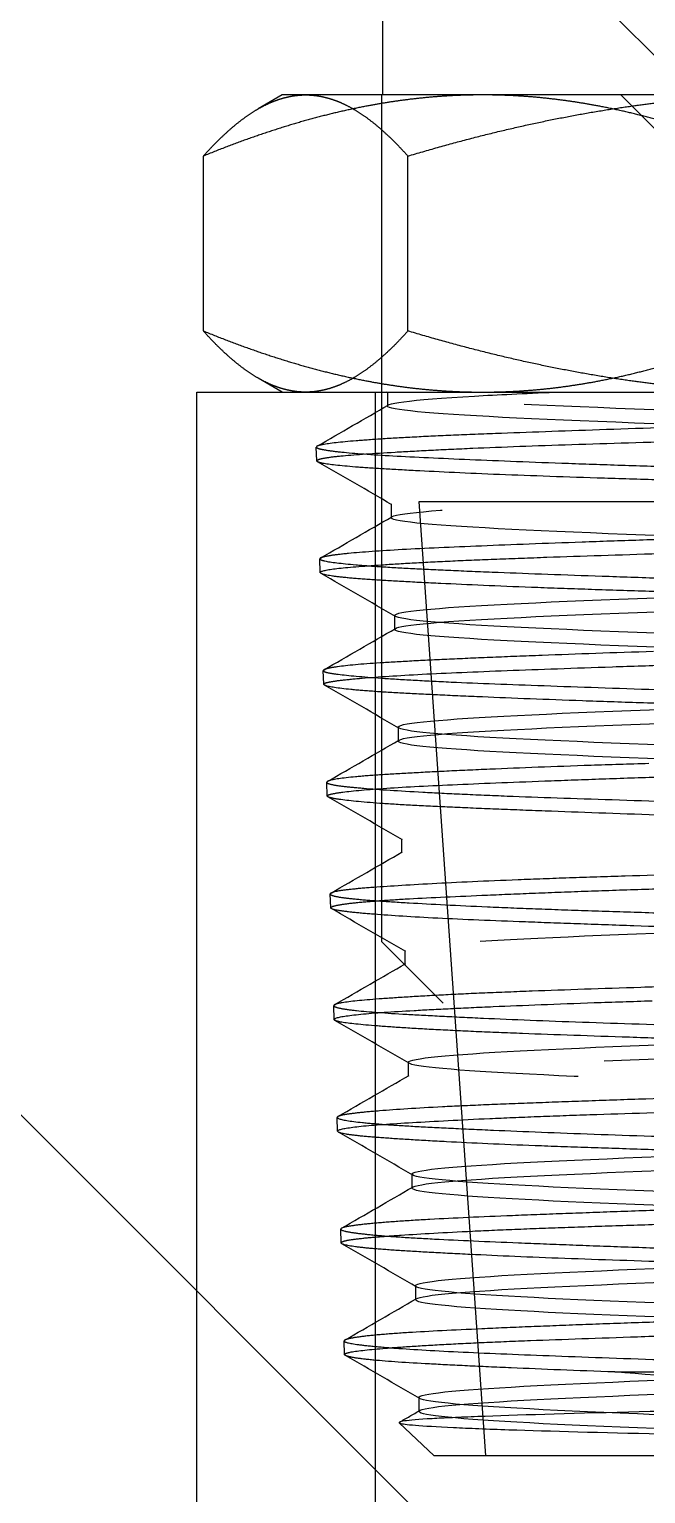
# Model space of a CAD drawing. Header units: millimetres. Extents: x -46397 to 283259, y -8690 to 23983.
# Drawn here: x -13639.53 to -13623.84, y 22602.03 to 22639.32 of the extents above; entities that cross this region are included whole.
import ezdxf

# ---------------------------------------------------------------- set-up
doc = ezdxf.new("R2010")
doc.units = ezdxf.units.MM
doc.linetypes.add('CENTER', pattern=[2, 1.25, -0.25, 0.25, -0.25])
doc.linetypes.add('PHANTOM', pattern=[63.5, 31.75, -6.35, 6.35, -6.35, 6.35, -6.35])
doc.layers.add('DUONGTAM', color=1, linetype='CENTER', lineweight=0)

# ---------------------------------------------------------------- blocks, each defined once
blk = doc.blocks.new('BO-3')
at = {"color": 251, "linetype": 'PHANTOM', "ltscale": 5, "extrusion": (0, 1, 0)}
for p, q in [((668.518, 4615.828), (668.518, 4606.435)), ((665.966, 4606.435), (665.351, 4606.08)), ((700.817, 4606.435), (665.966, 4606.435)), ((668.495, 4606.435), (668.495, 4584.874)), ((675.891, 4605.132), (674.588, 4606.435)), ((663.956, 4600.424), (663.956, 4604.878)), ((669.164, 4600.424), (669.164, 4604.878)), ((665.966, 4598.867), (665.351, 4599.222)), ((663.79, 4598.867), (702.992, 4598.867)), ((663.79, 4551.825), (663.79, 4598.867)), ((668.338, 4551.825), (668.338, 4598.867)), ((668.664, 4598.846), (668.626, 4598.867)), ((668.643, 4598.867), (668.643, 4598.514)), ((666.843, 4597.117), (666.832, 4597.468)), ((668.735, 4596.024), (668.735, 4595.669)), ((669.451, 4596.079), (697.331, 4596.079)), ((671.15, 4571.783), (669.451, 4596.079)), ((666.932, 4594.273), (666.921, 4594.622)), ((668.825, 4593.18), (668.825, 4592.824)), ((667.021, 4591.428), (667.01, 4591.775)), ((668.914, 4590.336), (668.914, 4589.98)), ((667.109, 4588.582), (667.098, 4588.931)), ((669, 4587.491), (669, 4587.136)), ((667.198, 4585.735), (667.187, 4586.087)), ((670.063, 4583.306), (668.495, 4584.874)), ((669.086, 4584.646), (669.086, 4584.29)), ((667.286, 4582.89), (667.275, 4583.243)), ((669.174, 4581.8), (669.174, 4581.444)), ((667.375, 4580.046), (667.364, 4580.399)), ((669.265, 4578.955), (669.265, 4578.599)), ((667.463, 4577.203), (667.453, 4577.553)), ((669.356, 4576.11), (669.356, 4575.754)), ((667.552, 4574.359), (667.541, 4574.707)), ((674.431, 4573.916), (686.135, 4573.916)), ((669.445, 4573.266), (669.445, 4572.91)), ((669.836, 4571.783), (668.945, 4572.62)), ((696.947, 4571.783), (669.836, 4571.783))]:
    blk.add_line(p, q, dxfattribs=at)
at = {"color": 251, "linetype": 'PHANTOM', "ltscale": 5}
for points, weights in [([(663.956, 4604.878), (665.351, 4606.435), (666.56, 4606.435)], [1.34963998936, 1.45403500584, 1.45403500584]), ([(671.07, 4606.435), (667.768, 4606.435), (663.956, 4604.878)], [1.45403500584, 1.45403500584, 1.34963998936]), ([(666.56, 4606.435), (667.768, 4606.435), (669.164, 4604.878)], [1.45403500584, 1.45403500584, 1.34963998936]), ([(669.164, 4604.878), (674.371, 4606.435), (678.881, 4606.435)], [1.34963998936, 1.45403500584, 1.45403500584]), ([(678.184, 4604.878), (674.371, 4606.435), (671.07, 4606.435)], [1.34963998936, 1.45403500584, 1.45403500584]), ([(666.56, 4598.867), (665.351, 4598.867), (663.956, 4600.424)], [1.45403500584, 1.45403500584, 1.34963998936]), ([(663.956, 4600.424), (667.768, 4598.867), (671.07, 4598.867)], [1.34963998936, 1.45403500584, 1.45403500584]), ([(669.164, 4600.424), (667.768, 4598.867), (666.56, 4598.867)], [1.34963998936, 1.45403500584, 1.45403500584]), ([(678.881, 4598.867), (674.371, 4598.867), (669.164, 4600.424)], [1.45403500584, 1.45403500584, 1.34963998936]), ([(671.07, 4598.867), (674.371, 4598.867), (678.184, 4600.424)], [1.45403500584, 1.45403500584, 1.34963998936])]:
    blk.add_rational_spline(points, weights, degree=2, dxfattribs=at)
for points, knots in [([(685.458, 4572.131), (684.925, 4572.148), (684.387, 4572.166), (680.886, 4572.28), (677.899, 4572.376), (673.019, 4572.569), (671.141, 4572.665), (669.228, 4572.858), (669.199, 4572.954), (671.009, 4573.147), (672.844, 4573.243), (677.67, 4573.436), (680.648, 4573.532), (686.592, 4573.724), (689.542, 4573.821), (694.265, 4574.013), (696.026, 4574.11), (697.666, 4574.302), (697.541, 4574.399), (695.449, 4574.591), (693.486, 4574.688), (688.48, 4574.88), (685.45, 4574.977), (679.499, 4575.169), (676.593, 4575.265), (672.038, 4575.458), (670.402, 4575.554), (669.04, 4575.747), (669.318, 4575.843), (671.69, 4576.036), (673.776, 4576.132), (678.951, 4576.325), (682.026, 4576.421), (687.971, 4576.614), (690.825, 4576.71), (695.199, 4576.903), (696.707, 4576.999), (697.785, 4577.192), (697.352, 4577.288), (694.706, 4577.481), (692.5, 4577.577), (687.167, 4577.77), (684.055, 4577.866), (678.131, 4578.059), (675.337, 4578.155), (671.156, 4578.347), (669.78, 4578.444), (668.99, 4578.636), (669.577, 4578.733), (672.493, 4578.925), (674.814, 4579.022), (680.293, 4579.214), (683.436, 4579.311), (689.323, 4579.503), (692.051, 4579.6), (696.028, 4579.792), (697.267, 4579.888), (697.765, 4580.081), (697.024, 4580.177), (693.844, 4580.37), (691.412, 4580.466), (685.8, 4580.659), (682.634, 4580.755), (676.798, 4580.948), (674.143, 4581.044), (670.381, 4581.237), (669.284, 4581.333), (669.08, 4581.526), (669.974, 4581.622), (673.413, 4581.815), (675.949, 4581.911), (681.682, 4582.104), (684.863, 4582.2), (690.634, 4582.393), (693.208, 4582.489), (696.745, 4582.682), (697.698, 4582.778), (697.605, 4582.971), (696.559, 4583.067), (692.868, 4583.259), (690.232, 4583.356), (684.392, 4583.548), (681.204, 4583.645), (675.512, 4583.837), (673.025, 4583.934), (669.724, 4584.126), (668.919, 4584.223), (669.311, 4584.415), (670.507, 4584.512), (674.443, 4584.704), (677.172, 4584.8), (683.105, 4584.993), (686.294, 4585.089), (691.891, 4585.282), (694.285, 4585.378), (697.341, 4585.571), (697.995, 4585.667), (697.303, 4585.86), (695.959, 4585.956), (691.787, 4586.149), (688.971, 4586.245), (682.957, 4586.438), (679.776, 4586.534), (674.287, 4586.727), (671.994, 4586.823), (669.192, 4587.016), (668.691, 4587.112), (669.682, 4587.305), (671.173, 4587.401), (675.573, 4587.594), (678.47, 4587.69), (684.549, 4587.882), (687.715, 4587.979), (693.081, 4588.171), (695.268, 4588.268), (697.808, 4588.46), (698.153, 4588.557), (696.862, 4588.749), (695.229, 4588.846), (690.61, 4589.038), (687.638, 4589.135), (681.508, 4589.327), (678.366, 4589.423), (673.135, 4589.616), (671.061, 4589.712), (668.792, 4589.905), (668.603, 4590.001), (670.193, 4590.194), (671.966, 4590.29), (676.793, 4590.483), (679.833, 4590.579), (686, 4590.772), (689.111, 4590.868), (694.191, 4591.061), (696.148, 4591.157), (698.139, 4591.35), (698.169, 4591.446), (696.284, 4591.639), (694.373, 4591.735), (689.349, 4591.928), (686.248, 4592.024), (680.059, 4592.217), (676.987, 4592.313), (672.07, 4592.505), (670.237, 4592.602), (668.529, 4592.794), (668.659, 4592.891), (670.838, 4593.083), (672.881, 4593.18), (678.093, 4593.372), (681.248, 4593.469), (687.444, 4593.661), (690.469, 4593.758), (695.21, 4593.95), (696.914, 4594.046), (698.331, 4594.239), (698.041, 4594.335), (695.572, 4594.528), (693.4, 4594.624), (688.013, 4594.817), (684.812, 4594.913), (678.624, 4595.106), (675.654, 4595.202), (671.101, 4595.395), (669.531, 4595.491), (668.409, 4595.684), (668.86, 4595.78), (671.614, 4595.973), (673.91, 4596.069), (679.461, 4596.262), (682.701, 4596.358), (688.866, 4596.551), (691.774, 4596.647), (696.126, 4596.84), (697.557, 4596.936), (698.38, 4597.129), (697.768, 4597.225), (694.733, 4597.417), (692.318, 4597.514), (686.616, 4597.706), (683.345, 4597.803), (677.218, 4597.995), (674.379, 4598.092), (670.241, 4598.284), (668.952, 4598.381), (668.433, 4598.573), (669.205, 4598.67), (671.44, 4598.8), (672.128, 4598.833), (672.903, 4598.867)], [0.0142017, 0.0142017, 0.0142017, 0.0142017, 0.015625, 0.015625, 0.0234375, 0.0234375, 0.03125, 0.03125, 0.0390625, 0.0390625, 0.046875, 0.046875, 0.0546875, 0.0546875, 0.0625, 0.0625, 0.0703125, 0.0703125, 0.078125, 0.078125, 0.0859375, 0.0859375, 0.09375, 0.09375, 0.1015625, 0.1015625, 0.109375, 0.109375, 0.1171875, 0.1171875, 0.125, 0.125, 0.1328125, 0.1328125, 0.140625, 0.140625, 0.1484375, 0.1484375, 0.15625, 0.15625, 0.1640625, 0.1640625, 0.171875, 0.171875, 0.1796875, 0.1796875, 0.1875, 0.1875, 0.1953125, 0.1953125, 0.203125, 0.203125, 0.2109375, 0.2109375, 0.21875, 0.21875, 0.2265625, 0.2265625, 0.234375, 0.234375, 0.2421875, 0.2421875, 0.25, 0.25, 0.2578125, 0.2578125, 0.265625, 0.265625, 0.2734375, 0.2734375, 0.28125, 0.28125, 0.2890625, 0.2890625, 0.296875, 0.296875, 0.3046875, 0.3046875, 0.3125, 0.3125, 0.3203125, 0.3203125, 0.328125, 0.328125, 0.3359375, 0.3359375, 0.34375, 0.34375, 0.3515625, 0.3515625, 0.359375, 0.359375, 0.3671875, 0.3671875, 0.375, 0.375, 0.3828125, 0.3828125, 0.390625, 0.390625, 0.3984375, 0.3984375, 0.40625, 0.40625, 0.4140625, 0.4140625, 0.421875, 0.421875, 0.4296875, 0.4296875, 0.4375, 0.4375, 0.4453125, 0.4453125, 0.453125, 0.453125, 0.4609375, 0.4609375, 0.46875, 0.46875, 0.4765625, 0.4765625, 0.484375, 0.484375, 0.4921875, 0.4921875, 0.5, 0.5, 0.5078125, 0.5078125, 0.515625, 0.515625, 0.5234375, 0.5234375, 0.53125, 0.53125, 0.5390625, 0.5390625, 0.546875, 0.546875, 0.5546875, 0.5546875, 0.5625, 0.5625, 0.5703125, 0.5703125, 0.578125, 0.578125, 0.5859375, 0.5859375, 0.59375, 0.59375, 0.6015625, 0.6015625, 0.609375, 0.609375, 0.6171875, 0.6171875, 0.625, 0.625, 0.6328125, 0.6328125, 0.640625, 0.640625, 0.6484375, 0.6484375, 0.65625, 0.65625, 0.6640625, 0.6640625, 0.671875, 0.671875, 0.6796875, 0.6796875, 0.6875, 0.6875, 0.6953125, 0.6953125, 0.703125, 0.703125, 0.7109375, 0.7109375, 0.71875, 0.71875, 0.7265625, 0.7265625, 0.734375, 0.734375, 0.7371154, 0.7371154, 0.7371154, 0.7371154]), ([(694.829, 4572.117), (694.053, 4572.161), (693.115, 4572.206), (689.727, 4572.346), (686.808, 4572.443), (680.886, 4572.635), (677.899, 4572.732), (673.019, 4572.924), (671.141, 4573.021), (669.228, 4573.213), (669.199, 4573.31), (671.009, 4573.502), (672.844, 4573.599), (677.67, 4573.791), (680.648, 4573.887), (686.592, 4574.08), (689.542, 4574.176), (694.265, 4574.369), (696.026, 4574.465), (697.666, 4574.658), (697.541, 4574.754), (695.449, 4574.947), (693.486, 4575.043), (688.48, 4575.236), (685.45, 4575.332), (679.499, 4575.525), (676.593, 4575.621), (672.038, 4575.814), (670.402, 4575.91), (669.04, 4576.103), (669.318, 4576.199), (671.69, 4576.392), (673.776, 4576.488), (678.951, 4576.681), (682.026, 4576.777), (687.971, 4576.969), (690.825, 4577.066), (695.199, 4577.258), (696.707, 4577.355), (697.785, 4577.547), (697.352, 4577.644), (694.706, 4577.836), (692.5, 4577.933), (687.167, 4578.125), (684.055, 4578.222), (678.131, 4578.414), (675.337, 4578.51), (671.156, 4578.703), (669.78, 4578.799), (668.99, 4578.992), (669.577, 4579.088), (672.493, 4579.281), (674.814, 4579.377), (680.293, 4579.57), (683.436, 4579.666), (689.323, 4579.859), (692.051, 4579.955), (696.028, 4580.148), (697.267, 4580.244), (697.765, 4580.437), (697.024, 4580.533), (693.844, 4580.726), (691.412, 4580.822), (685.8, 4581.015), (682.634, 4581.111), (676.798, 4581.304), (674.143, 4581.4), (670.381, 4581.592), (669.284, 4581.689), (669.08, 4581.881), (669.974, 4581.978), (673.413, 4582.17), (675.949, 4582.267), (681.682, 4582.459), (684.863, 4582.556), (690.634, 4582.748), (693.208, 4582.845), (696.745, 4583.037), (697.698, 4583.134), (697.605, 4583.326), (696.559, 4583.422), (692.868, 4583.615), (690.232, 4583.711), (684.392, 4583.904), (681.204, 4584), (675.512, 4584.193), (673.025, 4584.289), (669.724, 4584.482), (668.919, 4584.578), (669.311, 4584.771), (670.507, 4584.867), (674.443, 4585.06), (677.172, 4585.156), (683.105, 4585.349), (686.294, 4585.445), (691.891, 4585.638), (694.285, 4585.734), (697.341, 4585.927), (697.995, 4586.023), (697.303, 4586.216), (695.959, 4586.312), (691.787, 4586.504), (688.971, 4586.601), (682.957, 4586.793), (679.776, 4586.89), (674.287, 4587.082), (671.994, 4587.179), (669.192, 4587.371), (668.691, 4587.468), (669.682, 4587.66), (671.173, 4587.757), (675.573, 4587.949), (678.47, 4588.045), (684.549, 4588.238), (687.715, 4588.334), (693.081, 4588.527), (695.268, 4588.623), (697.808, 4588.816), (698.153, 4588.912), (696.862, 4589.105), (695.229, 4589.201), (690.61, 4589.394), (687.638, 4589.49), (681.508, 4589.683), (678.366, 4589.779), (673.135, 4589.972), (671.061, 4590.068), (668.792, 4590.261), (668.603, 4590.357), (670.193, 4590.55), (671.966, 4590.646), (676.793, 4590.839), (679.833, 4590.935), (686, 4591.127), (689.111, 4591.224), (694.191, 4591.416), (696.148, 4591.513), (698.139, 4591.705), (698.169, 4591.802), (696.284, 4591.994), (694.373, 4592.091), (689.349, 4592.283), (686.248, 4592.38), (680.059, 4592.572), (676.987, 4592.668), (672.07, 4592.861), (670.237, 4592.957), (668.529, 4593.15), (668.659, 4593.246), (670.838, 4593.439), (672.881, 4593.535), (678.093, 4593.728), (681.248, 4593.824), (687.444, 4594.017), (690.469, 4594.113), (695.21, 4594.306), (696.914, 4594.402), (698.331, 4594.595), (698.041, 4594.691), (695.572, 4594.884), (693.4, 4594.98), (688.013, 4595.173), (684.812, 4595.269), (678.624, 4595.462), (675.654, 4595.558), (671.101, 4595.75), (669.531, 4595.847), (668.409, 4596.039), (668.86, 4596.136), (671.614, 4596.328), (673.91, 4596.425), (679.461, 4596.617), (682.701, 4596.714), (688.866, 4596.906), (691.774, 4597.003), (696.126, 4597.195), (697.557, 4597.292), (698.38, 4597.484), (697.768, 4597.58), (694.733, 4597.773), (692.318, 4597.869), (686.616, 4598.062), (683.345, 4598.158), (677.218, 4598.351), (674.379, 4598.447), (670.241, 4598.64), (668.952, 4598.736), (668.662, 4598.844), (668.645, 4598.856), (668.644, 4598.867)], [0.0042069, 0.0042069, 0.0042069, 0.0042069, 0.0078125, 0.0078125, 0.015625, 0.015625, 0.0234375, 0.0234375, 0.03125, 0.03125, 0.0390625, 0.0390625, 0.046875, 0.046875, 0.0546875, 0.0546875, 0.0625, 0.0625, 0.0703125, 0.0703125, 0.078125, 0.078125, 0.0859375, 0.0859375, 0.09375, 0.09375, 0.1015625, 0.1015625, 0.109375, 0.109375, 0.1171875, 0.1171875, 0.125, 0.125, 0.1328125, 0.1328125, 0.140625, 0.140625, 0.1484375, 0.1484375, 0.15625, 0.15625, 0.1640625, 0.1640625, 0.171875, 0.171875, 0.1796875, 0.1796875, 0.1875, 0.1875, 0.1953125, 0.1953125, 0.203125, 0.203125, 0.2109375, 0.2109375, 0.21875, 0.21875, 0.2265625, 0.2265625, 0.234375, 0.234375, 0.2421875, 0.2421875, 0.25, 0.25, 0.2578125, 0.2578125, 0.265625, 0.265625, 0.2734375, 0.2734375, 0.28125, 0.28125, 0.2890625, 0.2890625, 0.296875, 0.296875, 0.3046875, 0.3046875, 0.3125, 0.3125, 0.3203125, 0.3203125, 0.328125, 0.328125, 0.3359375, 0.3359375, 0.34375, 0.34375, 0.3515625, 0.3515625, 0.359375, 0.359375, 0.3671875, 0.3671875, 0.375, 0.375, 0.3828125, 0.3828125, 0.390625, 0.390625, 0.3984375, 0.3984375, 0.40625, 0.40625, 0.4140625, 0.4140625, 0.421875, 0.421875, 0.4296875, 0.4296875, 0.4375, 0.4375, 0.4453125, 0.4453125, 0.453125, 0.453125, 0.4609375, 0.4609375, 0.46875, 0.46875, 0.4765625, 0.4765625, 0.484375, 0.484375, 0.4921875, 0.4921875, 0.5, 0.5, 0.5078125, 0.5078125, 0.515625, 0.515625, 0.5234375, 0.5234375, 0.53125, 0.53125, 0.5390625, 0.5390625, 0.546875, 0.546875, 0.5546875, 0.5546875, 0.5625, 0.5625, 0.5703125, 0.5703125, 0.578125, 0.578125, 0.5859375, 0.5859375, 0.59375, 0.59375, 0.6015625, 0.6015625, 0.609375, 0.609375, 0.6171875, 0.6171875, 0.625, 0.625, 0.6328125, 0.6328125, 0.640625, 0.640625, 0.6484375, 0.6484375, 0.65625, 0.65625, 0.6640625, 0.6640625, 0.671875, 0.671875, 0.6796875, 0.6796875, 0.6875, 0.6875, 0.6953125, 0.6953125, 0.703125, 0.703125, 0.7109375, 0.7109375, 0.71875, 0.71875, 0.7265625, 0.7265625, 0.7275, 0.7275, 0.7275, 0.7275]), ([(669.388, 4597.724), (669.079, 4597.709), (668.796, 4597.692), (668.538, 4597.676), (668.28, 4597.659), (668.048, 4597.642), (667.847, 4597.626)], [0.205180247, 0.205180247, 0.205180247, 0.205180247, 0.206294162, 0.206294162, 0.206294162, 0.207408078, 0.207408078, 0.207408078, 0.207408078]), ([(673.339, 4597.533), (674.27, 4597.564), (675.264, 4597.593), (676.311, 4597.626), (676.834, 4597.642), (677.371, 4597.658), (677.922, 4597.675)], [0.536322983, 0.536322983, 0.536322983, 0.536322983, 0.538539194, 0.538539194, 0.538539194, 0.539647299, 0.539647299, 0.539647299, 0.539647299]), ([(666.843, 4597.484), (666.822, 4597.469), (666.832, 4597.454), (666.872, 4597.438), (666.912, 4597.422), (666.982, 4597.406), (667.083, 4597.39)], [0.210749825, 0.210749825, 0.210749825, 0.210749825, 0.211863741, 0.211863741, 0.211863741, 0.212977656, 0.212977656, 0.212977656, 0.212977656]), ([(667.478, 4597.34), (667.801, 4597.307), (668.238, 4597.275), (668.784, 4597.244), (669.33, 4597.213), (669.995, 4597.183), (670.744, 4597.152)], [0.214091572, 0.214091572, 0.214091572, 0.214091572, 0.216319403, 0.216319403, 0.216319403, 0.218547234, 0.218547234, 0.218547234, 0.218547234]), ([(668.838, 4597.339), (669.115, 4597.356), (669.42, 4597.372), (669.751, 4597.389), (670.083, 4597.406), (670.437, 4597.422), (670.814, 4597.439)], [0.531890562, 0.531890562, 0.531890562, 0.531890562, 0.532998667, 0.532998667, 0.532998667, 0.534106773, 0.534106773, 0.534106773, 0.534106773]), ([(667.828, 4596.96), (667.433, 4596.991), (667.156, 4597.02), (666.997, 4597.053), (666.918, 4597.07), (666.869, 4597.086), (666.851, 4597.103)], [0.523025719, 0.523025719, 0.523025719, 0.523025719, 0.52524193, 0.52524193, 0.52524193, 0.526350035, 0.526350035, 0.526350035, 0.526350035]), ([(669.353, 4596.866), (669.047, 4596.882), (668.765, 4596.898), (668.51, 4596.914), (668.254, 4596.929), (668.025, 4596.945), (667.828, 4596.96)], [0.520809508, 0.520809508, 0.520809508, 0.520809508, 0.521917614, 0.521917614, 0.521917614, 0.523025719, 0.523025719, 0.523025719, 0.523025719]), ([(670.744, 4597.152), (671.492, 4597.12), (672.328, 4597.087), (673.253, 4597.054), (673.716, 4597.037), (674.199, 4597.021), (674.694, 4597.004)], [0.218547234, 0.218547234, 0.218547234, 0.218547234, 0.220775066, 0.220775066, 0.220775066, 0.221888981, 0.221888981, 0.221888981, 0.221888981]), ([(675.664, 4596.627), (675.146, 4596.643), (674.647, 4596.658), (674.165, 4596.673), (673.203, 4596.704), (672.313, 4596.734), (671.498, 4596.767)], [0.515268982, 0.515268982, 0.515268982, 0.515268982, 0.516377087, 0.516377087, 0.516377087, 0.518593298, 0.518593298, 0.518593298, 0.518593298]), ([(673.6, 4595.045), (672.66, 4595.012), (671.807, 4594.979), (671.04, 4594.948), (670.272, 4594.917), (669.588, 4594.886), (669.021, 4594.855)], [0.267559523, 0.267559523, 0.267559523, 0.267559523, 0.269787354, 0.269787354, 0.269787354, 0.272015185, 0.272015185, 0.272015185, 0.272015185]), ([(667.652, 4594.758), (667.48, 4594.741), (667.337, 4594.724), (667.226, 4594.708), (667.115, 4594.692), (667.034, 4594.676), (666.984, 4594.66)], [0.274243016, 0.274243016, 0.274243016, 0.274243016, 0.275356932, 0.275356932, 0.275356932, 0.276470848, 0.276470848, 0.276470848, 0.276470848]), ([(667.247, 4594.182), (667.019, 4594.215), (666.916, 4594.249), (666.934, 4594.281), (666.952, 4594.313), (667.096, 4594.344), (667.358, 4594.375)], [0.45875561, 0.45875561, 0.45875561, 0.45875561, 0.46097182, 0.46097182, 0.46097182, 0.463188031, 0.463188031, 0.463188031, 0.463188031]), ([(667.358, 4594.375), (667.62, 4594.405), (667.999, 4594.436), (668.497, 4594.469), (668.745, 4594.486), (669.023, 4594.503), (669.325, 4594.52)], [0.463188031, 0.463188031, 0.463188031, 0.463188031, 0.465404242, 0.465404242, 0.465404242, 0.466512347, 0.466512347, 0.466512347, 0.466512347]), ([(668.51, 4594.42), (668.76, 4594.404), (669.036, 4594.388), (669.338, 4594.372), (669.639, 4594.357), (669.967, 4594.341), (670.321, 4594.326)], [0.282040426, 0.282040426, 0.282040426, 0.282040426, 0.283154342, 0.283154342, 0.283154342, 0.284268257, 0.284268257, 0.284268257, 0.284268257]), ([(675.417, 4592.26), (674.404, 4592.229), (673.457, 4592.196), (672.578, 4592.162), (672.139, 4592.145), (671.719, 4592.129), (671.326, 4592.112)], [0.33216663, 0.33216663, 0.33216663, 0.33216663, 0.334394461, 0.334394461, 0.334394461, 0.335508377, 0.335508377, 0.335508377, 0.335508377]), ([(667.373, 4591.873), (667.251, 4591.856), (667.159, 4591.839), (667.098, 4591.823), (667.038, 4591.807), (667.008, 4591.79), (667.01, 4591.775)], [0.341077955, 0.341077955, 0.341077955, 0.341077955, 0.34219187, 0.34219187, 0.34219187, 0.343305786, 0.343305786, 0.343305786, 0.343305786]), ([(667.01, 4591.775), (667.011, 4591.759), (667.043, 4591.743), (667.106, 4591.728), (667.169, 4591.713), (667.263, 4591.697), (667.388, 4591.682), (667.638, 4591.65), (668.005, 4591.617), (668.487, 4591.584)], [0.343305786, 0.343305786, 0.343305786, 0.343305786, 0.344419702, 0.344419702, 0.344419702, 0.345533617, 0.345533617, 0.345533617, 0.347761449, 0.347761449, 0.347761449, 0.347761449]), ([(668.003, 4591.583), (668.403, 4591.617), (668.913, 4591.651), (669.53, 4591.683), (670.147, 4591.715), (670.88, 4591.746), (671.692, 4591.777)], [0.398917921, 0.398917921, 0.398917921, 0.398917921, 0.401134132, 0.401134132, 0.401134132, 0.403350343, 0.403350343, 0.403350343, 0.403350343]), ([(671.692, 4591.777), (672.503, 4591.808), (673.396, 4591.839), (674.372, 4591.873), (674.86, 4591.889), (675.367, 4591.906), (675.883, 4591.923), (676.399, 4591.94), (676.927, 4591.956), (677.466, 4591.972)], [0.403350343, 0.403350343, 0.403350343, 0.403350343, 0.405566553, 0.405566553, 0.405566553, 0.406674659, 0.406674659, 0.406674659, 0.407782764, 0.407782764, 0.407782764, 0.407782764]), ([(667.071, 4591.393), (667.025, 4591.41), (667.01, 4591.426), (667.027, 4591.441), (667.044, 4591.457), (667.092, 4591.472), (667.17, 4591.488), (667.248, 4591.503), (667.356, 4591.518), (667.495, 4591.534)], [0.3944855, 0.3944855, 0.3944855, 0.3944855, 0.395593605, 0.395593605, 0.395593605, 0.396701711, 0.396701711, 0.396701711, 0.397809816, 0.397809816, 0.397809816, 0.397809816]), ([(669.06, 4591.198), (668.78, 4591.213), (668.527, 4591.229), (668.301, 4591.245), (668.075, 4591.26), (667.876, 4591.277), (667.709, 4591.294)], [0.390053079, 0.390053079, 0.390053079, 0.390053079, 0.391161184, 0.391161184, 0.391161184, 0.392269289, 0.392269289, 0.392269289, 0.392269289]), ([(672.815, 4588.971), (673.26, 4588.988), (673.726, 4589.005), (674.205, 4589.022), (674.685, 4589.039), (675.179, 4589.055), (675.689, 4589.072)], [0.339080233, 0.339080233, 0.339080233, 0.339080233, 0.340188339, 0.340188339, 0.340188339, 0.341296444, 0.341296444, 0.341296444, 0.341296444]), ([(667.11, 4588.585), (667.114, 4588.601), (667.148, 4588.616), (667.214, 4588.632), (667.28, 4588.647), (667.377, 4588.664), (667.506, 4588.68)], [0.33021539, 0.33021539, 0.33021539, 0.33021539, 0.331323496, 0.331323496, 0.331323496, 0.332431601, 0.332431601, 0.332431601, 0.332431601]), ([(669.545, 4588.681), (669.85, 4588.664), (670.185, 4588.647), (670.545, 4588.631), (670.906, 4588.614), (671.289, 4588.598), (671.692, 4588.582)], [0.414596387, 0.414596387, 0.414596387, 0.414596387, 0.415710303, 0.415710303, 0.415710303, 0.416824218, 0.416824218, 0.416824218, 0.416824218]), ([(667.46, 4588.49), (667.34, 4588.506), (667.249, 4588.522), (667.191, 4588.538), (667.132, 4588.554), (667.106, 4588.57), (667.11, 4588.585)], [0.32799918, 0.32799918, 0.32799918, 0.32799918, 0.329107285, 0.329107285, 0.329107285, 0.33021539, 0.33021539, 0.33021539, 0.33021539]), ([(677.074, 4588.049), (676.535, 4588.065), (676.006, 4588.081), (675.497, 4588.098), (674.48, 4588.131), (673.533, 4588.165), (672.656, 4588.198), (672.217, 4588.215), (671.795, 4588.231), (671.401, 4588.247)], [0.318026232, 0.318026232, 0.318026232, 0.318026232, 0.319134337, 0.319134337, 0.319134337, 0.321350548, 0.321350548, 0.321350548, 0.322458653, 0.322458653, 0.322458653, 0.322458653]), ([(671.971, 4586.447), (671.148, 4586.414), (670.417, 4586.38), (669.781, 4586.346), (669.145, 4586.312), (668.623, 4586.28), (668.217, 4586.249), (668.014, 4586.234), (667.839, 4586.218), (667.694, 4586.202)], [0.465836507, 0.465836507, 0.465836507, 0.465836507, 0.468064338, 0.468064338, 0.468064338, 0.470292169, 0.470292169, 0.470292169, 0.471406085, 0.471406085, 0.471406085, 0.471406085]), ([(674.697, 4586.541), (674.208, 4586.526), (673.732, 4586.51), (673.274, 4586.495), (672.816, 4586.479), (672.382, 4586.463), (671.971, 4586.447)], [0.463608675, 0.463608675, 0.463608675, 0.463608675, 0.464722591, 0.464722591, 0.464722591, 0.465836507, 0.465836507, 0.465836507, 0.465836507]), ([(667.229, 4586.054), (667.271, 4586.037), (667.345, 4586.02), (667.45, 4586.004), (667.554, 4585.988), (667.689, 4585.972), (667.853, 4585.957)], [0.474747832, 0.474747832, 0.474747832, 0.474747832, 0.475861747, 0.475861747, 0.475861747, 0.476975663, 0.476975663, 0.476975663, 0.476975663]), ([(672.254, 4586.104), (672.677, 4586.121), (673.118, 4586.138), (673.579, 4586.155), (674.039, 4586.171), (674.518, 4586.188), (675.016, 4586.204)], [0.273702018, 0.273702018, 0.273702018, 0.273702018, 0.274810124, 0.274810124, 0.274810124, 0.275918229, 0.275918229, 0.275918229, 0.275918229]), ([(668.313, 4585.569), (668.102, 4585.586), (667.918, 4585.602), (667.765, 4585.619), (667.611, 4585.635), (667.488, 4585.651), (667.398, 4585.667)], [0.26151286, 0.26151286, 0.26151286, 0.26151286, 0.262620965, 0.262620965, 0.262620965, 0.26372907, 0.26372907, 0.26372907, 0.26372907]), ([(672.413, 4585.712), (672.843, 4585.695), (673.29, 4585.68), (673.756, 4585.664), (674.222, 4585.649), (674.705, 4585.633), (675.207, 4585.617)], [0.482545241, 0.482545241, 0.482545241, 0.482545241, 0.483659157, 0.483659157, 0.483659157, 0.484773073, 0.484773073, 0.484773073, 0.484773073]), ([(669.168, 4583.463), (668.894, 4583.446), (668.646, 4583.43), (668.429, 4583.413), (667.996, 4583.381), (667.685, 4583.35), (667.494, 4583.318)], [0.533785361, 0.533785361, 0.533785361, 0.533785361, 0.534899276, 0.534899276, 0.534899276, 0.537127108, 0.537127108, 0.537127108, 0.537127108]), ([(672.33, 4583.612), (671.905, 4583.596), (671.499, 4583.58), (671.122, 4583.564), (670.745, 4583.548), (670.394, 4583.531), (670.068, 4583.514)], [0.530443614, 0.530443614, 0.530443614, 0.530443614, 0.531557529, 0.531557529, 0.531557529, 0.532671445, 0.532671445, 0.532671445, 0.532671445]), ([(670.903, 4582.58), (670.535, 4582.597), (670.193, 4582.614), (669.878, 4582.631), (669.563, 4582.647), (669.274, 4582.665), (669.013, 4582.681)], [0.193918434, 0.193918434, 0.193918434, 0.193918434, 0.195026539, 0.195026539, 0.195026539, 0.196134645, 0.196134645, 0.196134645, 0.196134645]), ([(678.178, 4580.961), (677.079, 4580.928), (676.031, 4580.893), (675.036, 4580.859), (674.538, 4580.842), (674.052, 4580.826), (673.592, 4580.809)], [0.590595058, 0.590595058, 0.590595058, 0.590595058, 0.59282289, 0.59282289, 0.59282289, 0.593936805, 0.593936805, 0.593936805, 0.593936805]), ([(667.547, 4580.466), (667.459, 4580.45), (667.403, 4580.434), (667.378, 4580.418), (667.354, 4580.403), (667.361, 4580.386), (667.4, 4580.369)], [0.601734215, 0.601734215, 0.601734215, 0.601734215, 0.60284813, 0.60284813, 0.60284813, 0.603962046, 0.603962046, 0.603962046, 0.603962046]), ([(669.279, 4580.268), (669.833, 4580.301), (670.492, 4580.336), (671.248, 4580.37), (671.626, 4580.387), (672.028, 4580.403), (672.455, 4580.42), (672.883, 4580.436), (673.333, 4580.453), (673.798, 4580.469)], [0.141837483, 0.141837483, 0.141837483, 0.141837483, 0.144053694, 0.144053694, 0.144053694, 0.145161799, 0.145161799, 0.145161799, 0.146269905, 0.146269905, 0.146269905, 0.146269905]), ([(673.592, 4580.809), (673.131, 4580.793), (672.693, 4580.777), (672.276, 4580.761), (671.859, 4580.745), (671.463, 4580.73), (671.09, 4580.714)], [0.593936805, 0.593936805, 0.593936805, 0.593936805, 0.595050721, 0.595050721, 0.595050721, 0.596164637, 0.596164637, 0.596164637, 0.596164637]), ([(669.243, 4579.828), (668.969, 4579.845), (668.725, 4579.861), (668.511, 4579.877), (668.296, 4579.893), (668.112, 4579.909), (667.957, 4579.924)], [0.131864535, 0.131864535, 0.131864535, 0.131864535, 0.13297264, 0.13297264, 0.13297264, 0.134080746, 0.134080746, 0.134080746, 0.134080746]), ([(673.905, 4579.972), (674.84, 4579.938), (675.866, 4579.906), (676.928, 4579.874), (677.99, 4579.843), (679.095, 4579.811), (680.244, 4579.777)], [0.612873371, 0.612873371, 0.612873371, 0.612873371, 0.615101203, 0.615101203, 0.615101203, 0.617329034, 0.617329034, 0.617329034, 0.617329034]), ([(674.494, 4577.996), (674.013, 4577.978), (673.549, 4577.961), (673.102, 4577.945), (672.655, 4577.928), (672.229, 4577.911), (671.829, 4577.895)], [0.657429997, 0.657429997, 0.657429997, 0.657429997, 0.658543912, 0.658543912, 0.658543912, 0.659657828, 0.659657828, 0.659657828, 0.659657828]), ([(667.56, 4577.502), (667.627, 4577.486), (667.728, 4577.469), (667.858, 4577.452), (667.989, 4577.434), (668.15, 4577.417), (668.341, 4577.4)], [0.668569153, 0.668569153, 0.668569153, 0.668569153, 0.669683069, 0.669683069, 0.669683069, 0.670796985, 0.670796985, 0.670796985, 0.670796985]), ([(668.908, 4577.749), (668.666, 4577.732), (668.453, 4577.715), (668.27, 4577.698), (668.087, 4577.681), (667.934, 4577.664), (667.811, 4577.647)], [0.662999575, 0.662999575, 0.662999575, 0.662999575, 0.664113491, 0.664113491, 0.664113491, 0.665227406, 0.665227406, 0.665227406, 0.665227406]), ([(668.332, 4577.351), (668.522, 4577.367), (668.745, 4577.383), (668.994, 4577.4), (669.491, 4577.434), (670.097, 4577.469), (670.812, 4577.503)], [0.076459268, 0.076459268, 0.076459268, 0.076459268, 0.077567374, 0.077567374, 0.077567374, 0.079783584, 0.079783584, 0.079783584, 0.079783584]), ([(667.464, 4577.205), (667.465, 4577.222), (667.5, 4577.239), (667.565, 4577.255), (667.631, 4577.272), (667.728, 4577.288), (667.856, 4577.304)], [0.073134952, 0.073134952, 0.073134952, 0.073134952, 0.074243058, 0.074243058, 0.074243058, 0.075351163, 0.075351163, 0.075351163, 0.075351163]), ([(670.752, 4576.907), (670.395, 4576.924), (670.065, 4576.941), (669.764, 4576.958), (669.464, 4576.974), (669.191, 4576.99), (668.947, 4577.006)], [0.06648632, 0.06648632, 0.06648632, 0.06648632, 0.067594426, 0.067594426, 0.067594426, 0.068702531, 0.068702531, 0.068702531, 0.068702531]), ([(669.179, 4574.917), (668.922, 4574.901), (668.691, 4574.884), (668.492, 4574.867), (668.292, 4574.85), (668.125, 4574.833), (667.988, 4574.815), (667.852, 4574.798), (667.746, 4574.781), (667.672, 4574.764)], [0.726492767, 0.726492767, 0.726492767, 0.726492767, 0.727606682, 0.727606682, 0.727606682, 0.728720598, 0.728720598, 0.728720598, 0.729834514, 0.729834514, 0.729834514, 0.729834514]), ([(675.013, 4574.814), (675.509, 4574.832), (676.025, 4574.849), (676.55, 4574.867), (677.075, 4574.884), (677.61, 4574.901), (678.157, 4574.918)], [0.019945896, 0.019945896, 0.019945896, 0.019945896, 0.021054001, 0.021054001, 0.021054001, 0.022162107, 0.022162107, 0.022162107, 0.022162107]), ([(667.863, 4574.618), (667.98, 4574.602), (668.128, 4574.585), (668.309, 4574.568), (668.489, 4574.55), (668.698, 4574.533), (668.936, 4574.516), (669.411, 4574.482), (670.001, 4574.448), (670.704, 4574.416)], [0.73317626, 0.73317626, 0.73317626, 0.73317626, 0.734290176, 0.734290176, 0.734290176, 0.735404092, 0.735404092, 0.735404092, 0.737631923, 0.737631923, 0.737631923, 0.737631923]), ([(669.221, 4574.567), (669.481, 4574.584), (669.768, 4574.601), (670.082, 4574.618), (670.395, 4574.635), (670.736, 4574.652), (671.105, 4574.668)], [0.014405369, 0.014405369, 0.014405369, 0.014405369, 0.015513475, 0.015513475, 0.015513475, 0.01662158, 0.01662158, 0.01662158, 0.01662158]), ([(668.3, 4574.216), (668.122, 4574.233), (667.975, 4574.25), (667.861, 4574.267), (667.747, 4574.285), (667.664, 4574.302), (667.613, 4574.319)], [0.006648632, 0.006648632, 0.006648632, 0.006648632, 0.007756737, 0.007756737, 0.007756737, 0.008864843, 0.008864843, 0.008864843, 0.008864843]), ([(686.135, 4573.916), (687.503, 4573.89), (688.832, 4573.866), (691.36, 4573.817), (692.541, 4573.791), (695.141, 4573.725), (696.398, 4573.688), (698.241, 4573.612), (698.683, 4573.572), (698.869, 4573.502), (698.623, 4573.47), (697.73, 4573.416), (697.326, 4573.396), (695.87, 4573.339), (694.578, 4573.305), (691.467, 4573.231), (689.662, 4573.19), (686.035, 4573.119), (684.25, 4573.088), (681.515, 4573.034), (680.566, 4573.015), (677.887, 4572.96), (676.233, 4572.928), (673.228, 4572.855), (671.922, 4572.815), (670.476, 4572.76), (670.086, 4572.743), (669.09, 4572.687), (668.865, 4572.646), (669.058, 4572.577), (669.462, 4572.543), (670.718, 4572.483), (671.19, 4572.464), (672.783, 4572.409), (674.09, 4572.377), (677.135, 4572.304), (678.864, 4572.264), (682.249, 4572.196), (683.868, 4572.165), (685.458, 4572.131)], [-5.991371, -5.991371, -5.991371, -5.991371, -5.756166, -5.756166, -5.51587, -5.51587, -5.167354, -5.167354, -4.794198, -4.794198, -4.422975, -4.422975, -4.225, -4.225, -3.835017, -3.835017, -3.438431, -3.438431, -3.085621, -3.085621, -2.895458, -2.895458, -2.534856, -2.534856, -2.151513, -2.151513, -1.969769, -1.969769, -1.564136, -1.564136, -1.177055, -1.177055, -1.000421, -1.000421, -0.66023, -0.66023, -0.308798, -0.308798, 0, 0, 0, 0]), ([(694.829, 4572.117), (694.294, 4572.205), (693.652, 4572.289), (692.225, 4572.454), (691.442, 4572.539), (689.121, 4572.773), (687.477, 4572.911), (684.811, 4573.114), (683.875, 4573.184), (681.553, 4573.366), (680.157, 4573.476), (677.253, 4573.697), (675.794, 4573.802), (674.431, 4573.916)], [-1.494979, -1.494979, -1.494979, -1.494979, -1.287461, -1.287461, -1.092573, -1.092573, -0.748624, -0.748624, -0.571424, -0.571424, -0.302102, -0.302102, -0.000001, -0.000001, -0.000001, -0.000001])]:
    blk.add_open_spline(points, degree=3, knots=knots, dxfattribs=at)
for points in [[(666.849, 4597.488), (667.454, 4597.838), (668.059, 4598.188), (668.664, 4598.538)], [(677.317, 4598.01), (676.238, 4597.979), (675.188, 4597.944), (674.223, 4597.912)], [(667.847, 4597.626), (667.446, 4597.593), (667.163, 4597.561), (666.999, 4597.53)], [(670.391, 4597.77), (670.031, 4597.755), (669.697, 4597.74), (669.388, 4597.724)], [(671.547, 4597.816), (671.138, 4597.801), (670.751, 4597.786), (670.391, 4597.77)], [(674.223, 4597.912), (673.257, 4597.879), (672.364, 4597.847), (671.547, 4597.816)], [(666.999, 4597.53), (666.917, 4597.515), (666.864, 4597.5), (666.843, 4597.484)], [(667.083, 4597.39), (667.184, 4597.373), (667.316, 4597.356), (667.478, 4597.34)], [(667.11, 4597.2), (667.214, 4597.216), (667.35, 4597.231), (667.515, 4597.247)], [(667.515, 4597.247), (667.844, 4597.277), (668.286, 4597.307), (668.838, 4597.339)], [(670.814, 4597.439), (671.567, 4597.471), (672.408, 4597.502), (673.339, 4597.533)], [(666.851, 4597.103), (666.833, 4597.12), (666.846, 4597.136), (666.89, 4597.152)], [(668.756, 4596), (668.125, 4596.365), (667.494, 4596.729), (666.864, 4597.094)], [(666.89, 4597.152), (666.933, 4597.169), (667.006, 4597.184), (667.11, 4597.2)], [(671.498, 4596.767), (670.682, 4596.8), (669.967, 4596.833), (669.353, 4596.866)], [(674.694, 4597.004), (675.188, 4596.988), (675.696, 4596.973), (676.218, 4596.957)], [(666.939, 4594.642), (667.544, 4594.992), (668.15, 4595.343), (668.756, 4595.693)], [(675.062, 4595.095), (674.561, 4595.079), (674.07, 4595.062), (673.6, 4595.045)], [(676.605, 4595.143), (676.077, 4595.127), (675.563, 4595.112), (675.062, 4595.095)], [(666.984, 4594.66), (666.933, 4594.645), (666.913, 4594.629), (666.924, 4594.614)], [(666.924, 4594.614), (666.935, 4594.598), (666.977, 4594.583), (667.05, 4594.567)], [(669.021, 4594.855), (668.455, 4594.824), (667.997, 4594.791), (667.652, 4594.758)], [(670.304, 4594.569), (670.655, 4594.585), (671.031, 4594.601), (671.431, 4594.616)], [(671.431, 4594.616), (671.832, 4594.632), (672.259, 4594.647), (672.702, 4594.663)], [(672.702, 4594.663), (673.587, 4594.693), (674.541, 4594.724), (675.565, 4594.757)], [(668.847, 4593.155), (668.215, 4593.52), (667.583, 4593.886), (666.952, 4594.251)], [(667.05, 4594.567), (667.195, 4594.536), (667.459, 4594.503), (667.844, 4594.47)], [(667.844, 4594.47), (668.036, 4594.453), (668.26, 4594.437), (668.51, 4594.42)], [(669.325, 4594.52), (669.627, 4594.536), (669.953, 4594.553), (670.304, 4594.569)], [(670.321, 4594.326), (670.675, 4594.311), (671.057, 4594.295), (671.46, 4594.28)], [(671.46, 4594.28), (672.266, 4594.248), (673.149, 4594.215), (674.108, 4594.182)], [(667.679, 4594.133), (667.506, 4594.149), (667.362, 4594.165), (667.247, 4594.182)], [(668.284, 4594.087), (668.054, 4594.102), (667.852, 4594.117), (667.679, 4594.133)], [(669.059, 4594.041), (668.772, 4594.056), (668.514, 4594.071), (668.284, 4594.087)], [(670.001, 4593.993), (669.662, 4594.009), (669.346, 4594.025), (669.059, 4594.041)], [(672.307, 4593.894), (671.446, 4593.927), (670.677, 4593.961), (670.001, 4593.993)], [(673.665, 4593.845), (673.195, 4593.861), (672.738, 4593.877), (672.307, 4593.894)], [(674.108, 4594.182), (674.587, 4594.166), (675.088, 4594.149), (675.604, 4594.132)], [(675.121, 4593.798), (674.621, 4593.814), (674.135, 4593.829), (673.665, 4593.845)], [(676.668, 4593.752), (676.137, 4593.768), (675.622, 4593.783), (675.121, 4593.798)], [(667.029, 4591.797), (667.635, 4592.148), (668.241, 4592.498), (668.847, 4592.849)], [(669.261, 4592.017), (668.966, 4592.002), (668.696, 4591.986), (668.456, 4591.971)], [(670.221, 4592.064), (669.877, 4592.048), (669.557, 4592.033), (669.261, 4592.017)], [(671.326, 4592.112), (670.933, 4592.096), (670.565, 4592.08), (670.221, 4592.064)], [(668.456, 4591.971), (667.978, 4591.94), (667.617, 4591.907), (667.373, 4591.873)], [(668.935, 4590.311), (668.303, 4590.676), (667.671, 4591.042), (667.039, 4591.407)], [(667.709, 4591.294), (667.374, 4591.327), (667.162, 4591.361), (667.071, 4591.393)], [(667.495, 4591.534), (667.634, 4591.55), (667.804, 4591.567), (668.003, 4591.583)], [(668.487, 4591.584), (668.728, 4591.567), (668.999, 4591.55), (669.298, 4591.534)], [(669.298, 4591.534), (669.596, 4591.517), (669.92, 4591.501), (670.266, 4591.485)], [(670.266, 4591.485), (670.96, 4591.454), (671.748, 4591.424), (672.633, 4591.392)], [(672.633, 4591.392), (673.517, 4591.361), (674.471, 4591.328), (675.486, 4591.294)], [(669.98, 4591.152), (669.646, 4591.167), (669.34, 4591.183), (669.06, 4591.198)], [(671.061, 4591.104), (670.677, 4591.12), (670.314, 4591.136), (669.98, 4591.152)], [(673.611, 4591.004), (672.679, 4591.038), (671.829, 4591.071), (671.061, 4591.104)], [(675.07, 4590.955), (674.566, 4590.971), (674.077, 4590.987), (673.611, 4591.004)], [(676.617, 4590.908), (676.09, 4590.924), (675.574, 4590.939), (675.07, 4590.955)], [(667.118, 4588.954), (667.724, 4589.304), (668.33, 4589.655), (668.935, 4590.005)], [(675.298, 4589.408), (674.79, 4589.393), (674.297, 4589.377), (673.827, 4589.361)], [(667.831, 4589.071), (667.486, 4589.039), (667.262, 4589.005), (667.161, 4588.972)], [(668.44, 4589.118), (668.209, 4589.102), (668.004, 4589.087), (667.831, 4589.071)], [(669.216, 4589.164), (668.931, 4589.149), (668.672, 4589.133), (668.44, 4589.118)], [(670.152, 4589.213), (669.813, 4589.196), (669.501, 4589.18), (669.216, 4589.164)], [(671.249, 4589.263), (670.859, 4589.246), (670.491, 4589.229), (670.152, 4589.213)], [(673.827, 4589.361), (672.888, 4589.33), (672.027, 4589.296), (671.249, 4589.263)], [(667.161, 4588.972), (667.11, 4588.955), (667.09, 4588.938), (667.102, 4588.922)], [(667.102, 4588.922), (667.113, 4588.905), (667.156, 4588.889), (667.23, 4588.874)], [(667.23, 4588.874), (667.303, 4588.858), (667.407, 4588.842), (667.541, 4588.827)], [(667.506, 4588.68), (667.763, 4588.714), (668.138, 4588.748), (668.626, 4588.781)], [(667.541, 4588.827), (667.676, 4588.811), (667.843, 4588.796), (668.038, 4588.78)], [(668.038, 4588.78), (668.43, 4588.748), (668.933, 4588.714), (669.545, 4588.681)], [(668.626, 4588.781), (669.115, 4588.814), (669.727, 4588.845), (670.429, 4588.876)], [(670.429, 4588.876), (671.13, 4588.907), (671.925, 4588.938), (672.815, 4588.971)], [(669.022, 4587.466), (668.39, 4587.832), (667.758, 4588.197), (667.127, 4588.562)], [(668.535, 4588.389), (668.058, 4588.423), (667.699, 4588.457), (667.46, 4588.49)], [(669.338, 4588.34), (669.044, 4588.356), (668.774, 4588.373), (668.535, 4588.389)], [(670.295, 4588.294), (669.951, 4588.309), (669.632, 4588.325), (669.338, 4588.34)], [(671.401, 4588.247), (671.007, 4588.263), (670.639, 4588.279), (670.295, 4588.294)], [(671.692, 4588.582), (672.499, 4588.551), (673.389, 4588.521), (674.366, 4588.489)], [(674.366, 4588.489), (675.343, 4588.457), (676.375, 4588.423), (677.454, 4588.389)], [(667.207, 4586.111), (667.812, 4586.461), (668.417, 4586.81), (669.021, 4587.16)], [(677.813, 4586.638), (676.715, 4586.605), (675.676, 4586.573), (674.697, 4586.541)], [(667.351, 4586.154), (667.186, 4586.121), (667.145, 4586.087), (667.229, 4586.054)], [(667.694, 4586.202), (667.548, 4586.187), (667.434, 4586.171), (667.351, 4586.154)], [(669.097, 4585.96), (669.644, 4585.991), (670.294, 4586.021), (671.049, 4586.054)], [(671.049, 4586.054), (671.426, 4586.07), (671.831, 4586.087), (672.254, 4586.104)], [(675.016, 4586.204), (675.514, 4586.22), (676.034, 4586.236), (676.563, 4586.252)], [(667.398, 4585.667), (667.216, 4585.698), (667.157, 4585.728), (667.225, 4585.761)], [(669.107, 4584.621), (668.477, 4584.986), (667.846, 4585.351), (667.215, 4585.715)], [(667.225, 4585.761), (667.259, 4585.777), (667.324, 4585.794), (667.42, 4585.811)], [(667.42, 4585.811), (667.516, 4585.828), (667.643, 4585.845), (667.799, 4585.862)], [(667.799, 4585.862), (667.955, 4585.879), (668.141, 4585.895), (668.358, 4585.911)], [(667.853, 4585.957), (668.017, 4585.941), (668.211, 4585.926), (668.436, 4585.91)], [(668.358, 4585.911), (668.575, 4585.928), (668.824, 4585.944), (669.097, 4585.96)], [(668.436, 4585.91), (668.66, 4585.894), (668.916, 4585.878), (669.197, 4585.862)], [(669.197, 4585.862), (669.76, 4585.829), (670.424, 4585.794), (671.19, 4585.761)], [(671.19, 4585.761), (671.573, 4585.744), (671.984, 4585.728), (672.413, 4585.712)], [(669.922, 4585.468), (669.271, 4585.501), (668.736, 4585.535), (668.313, 4585.569)], [(672.155, 4585.374), (671.321, 4585.406), (670.574, 4585.436), (669.922, 4585.468)], [(673.475, 4585.326), (673.012, 4585.343), (672.572, 4585.359), (672.155, 4585.374)], [(674.916, 4585.276), (674.421, 4585.293), (673.938, 4585.31), (673.475, 4585.326)], [(675.207, 4585.617), (675.708, 4585.602), (676.231, 4585.586), (676.765, 4585.569)], [(678.055, 4585.176), (676.952, 4585.208), (675.905, 4585.242), (674.916, 4585.276)], [(667.295, 4583.267), (667.899, 4583.616), (668.503, 4583.965), (669.107, 4584.315)], [(670.068, 4583.514), (669.742, 4583.497), (669.442, 4583.48), (669.168, 4583.463)], [(675.098, 4583.707), (674.101, 4583.674), (673.178, 4583.644), (672.33, 4583.612)], [(676.647, 4583.757), (676.116, 4583.74), (675.596, 4583.724), (675.098, 4583.707)], [(667.301, 4583.27), (667.268, 4583.254), (667.267, 4583.237), (667.297, 4583.22)], [(667.297, 4583.22), (667.328, 4583.203), (667.389, 4583.186), (667.481, 4583.169)], [(667.494, 4583.318), (667.398, 4583.303), (667.333, 4583.287), (667.301, 4583.27)], [(667.481, 4583.169), (667.574, 4583.152), (667.699, 4583.135), (667.854, 4583.119)], [(667.854, 4583.119), (668.165, 4583.086), (668.592, 4583.056), (669.133, 4583.024)], [(667.966, 4583.026), (668.303, 4583.059), (668.756, 4583.09), (669.32, 4583.121)], [(669.32, 4583.121), (669.602, 4583.137), (669.911, 4583.152), (670.25, 4583.169)], [(670.25, 4583.169), (670.589, 4583.186), (670.953, 4583.203), (671.338, 4583.22)], [(671.338, 4583.22), (672.107, 4583.254), (672.964, 4583.287), (673.909, 4583.32)], [(673.909, 4583.32), (674.382, 4583.336), (674.875, 4583.352), (675.379, 4583.368)], [(667.295, 4582.875), (667.276, 4582.891), (667.288, 4582.908), (667.332, 4582.925)], [(667.449, 4582.827), (667.367, 4582.843), (667.315, 4582.858), (667.295, 4582.875)], [(669.195, 4581.776), (668.565, 4582.14), (667.935, 4582.504), (667.305, 4582.868)], [(667.332, 4582.925), (667.418, 4582.959), (667.628, 4582.993), (667.966, 4583.026)], [(668.31, 4582.732), (667.899, 4582.765), (667.613, 4582.796), (667.449, 4582.827)], [(669.013, 4582.681), (668.751, 4582.698), (668.515, 4582.715), (668.31, 4582.732)], [(669.133, 4583.024), (669.404, 4583.009), (669.705, 4582.993), (670.032, 4582.976)], [(670.032, 4582.976), (670.36, 4582.959), (670.711, 4582.942), (671.086, 4582.925)], [(671.086, 4582.925), (671.834, 4582.891), (672.674, 4582.858), (673.607, 4582.825)], [(673.607, 4582.825), (674.54, 4582.792), (675.533, 4582.762), (676.584, 4582.73)], [(672.083, 4582.533), (671.669, 4582.548), (671.272, 4582.564), (670.903, 4582.58)], [(674.805, 4582.437), (673.818, 4582.47), (672.911, 4582.501), (672.083, 4582.533)], [(676.338, 4582.387), (675.814, 4582.404), (675.298, 4582.421), (674.805, 4582.437)], [(667.382, 4580.42), (667.986, 4580.77), (668.591, 4581.119), (669.195, 4581.469)], [(667.902, 4580.514), (667.752, 4580.497), (667.634, 4580.481), (667.547, 4580.466)], [(668.444, 4580.564), (668.234, 4580.547), (668.052, 4580.53), (667.902, 4580.514)], [(670.041, 4580.665), (669.396, 4580.632), (668.864, 4580.597), (668.444, 4580.564)], [(671.09, 4580.714), (670.716, 4580.698), (670.364, 4580.682), (670.041, 4580.665)], [(673.798, 4580.469), (674.728, 4580.5), (675.725, 4580.531), (676.79, 4580.564)], [(667.582, 4579.972), (667.394, 4580.005), (667.335, 4580.039), (667.4, 4580.073)], [(667.4, 4580.369), (667.478, 4580.336), (667.681, 4580.301), (668.006, 4580.268)], [(667.4, 4580.073), (667.466, 4580.107), (667.662, 4580.141), (667.976, 4580.173)], [(667.976, 4580.173), (668.291, 4580.205), (668.724, 4580.235), (669.279, 4580.268)], [(668.006, 4580.268), (668.169, 4580.251), (668.364, 4580.234), (668.588, 4580.218)], [(668.588, 4580.218), (668.812, 4580.202), (669.064, 4580.186), (669.343, 4580.17)], [(669.343, 4580.17), (669.622, 4580.154), (669.928, 4580.139), (670.261, 4580.123)], [(670.261, 4580.123), (670.594, 4580.107), (670.955, 4580.09), (671.341, 4580.073)], [(671.341, 4580.073), (672.115, 4580.04), (672.97, 4580.005), (673.905, 4579.972)], [(669.286, 4578.93), (668.656, 4579.294), (668.026, 4579.658), (667.396, 4580.023)], [(667.957, 4579.924), (667.802, 4579.94), (667.676, 4579.956), (667.582, 4579.972)], [(670.147, 4579.777), (669.821, 4579.794), (669.517, 4579.811), (669.243, 4579.828)], [(672.402, 4579.676), (671.552, 4579.709), (670.801, 4579.743), (670.147, 4579.777)], [(673.741, 4579.629), (673.277, 4579.644), (672.827, 4579.66), (672.402, 4579.676)], [(675.184, 4579.581), (674.686, 4579.597), (674.205, 4579.613), (673.741, 4579.629)], [(676.725, 4579.532), (676.195, 4579.549), (675.681, 4579.565), (675.184, 4579.581)], [(667.47, 4577.574), (668.076, 4577.924), (668.681, 4578.274), (669.287, 4578.624)], [(671.829, 4577.895), (671.029, 4577.863), (670.328, 4577.832), (669.726, 4577.8)], [(675.985, 4578.047), (675.471, 4578.03), (674.974, 4578.013), (674.494, 4577.996)], [(667.536, 4577.598), (667.417, 4577.566), (667.425, 4577.535), (667.56, 4577.502)], [(667.811, 4577.647), (667.688, 4577.63), (667.595, 4577.614), (667.536, 4577.598)], [(669.726, 4577.8), (669.425, 4577.783), (669.151, 4577.766), (668.908, 4577.749)], [(670.812, 4577.503), (671.17, 4577.52), (671.557, 4577.536), (671.962, 4577.553)], [(671.962, 4577.553), (672.368, 4577.569), (672.794, 4577.585), (673.24, 4577.601)], [(673.24, 4577.601), (673.686, 4577.616), (674.152, 4577.632), (674.639, 4577.648)], [(674.639, 4577.648), (675.125, 4577.664), (675.635, 4577.681), (676.154, 4577.698)], [(667.832, 4577.103), (667.583, 4577.136), (667.46, 4577.171), (667.464, 4577.205)], [(669.378, 4576.084), (668.747, 4576.449), (668.116, 4576.815), (667.484, 4577.18)], [(668.3, 4577.054), (668.113, 4577.07), (667.956, 4577.086), (667.832, 4577.103)], [(667.856, 4577.304), (667.983, 4577.319), (668.142, 4577.335), (668.332, 4577.351)], [(668.341, 4577.4), (668.531, 4577.383), (668.751, 4577.366), (669.002, 4577.35)], [(669.002, 4577.35), (669.252, 4577.333), (669.535, 4577.317), (669.842, 4577.301)], [(669.842, 4577.301), (670.456, 4577.269), (671.17, 4577.238), (671.983, 4577.205)], [(671.983, 4577.205), (672.389, 4577.188), (672.824, 4577.171), (673.275, 4577.154)], [(673.275, 4577.154), (673.726, 4577.136), (674.194, 4577.119), (674.679, 4577.102)], [(674.679, 4577.102), (675.164, 4577.085), (675.666, 4577.069), (676.185, 4577.052)], [(668.947, 4577.006), (668.703, 4577.022), (668.487, 4577.038), (668.3, 4577.054)], [(673.157, 4576.805), (672.267, 4576.838), (671.465, 4576.873), (670.752, 4576.907)], [(676.066, 4576.708), (675.031, 4576.741), (674.046, 4576.772), (673.157, 4576.805)], [(667.56, 4574.728), (668.166, 4575.079), (668.772, 4575.429), (669.378, 4575.78)], [(671.05, 4575.013), (670.317, 4574.981), (669.694, 4574.95), (669.179, 4574.917)], [(672.223, 4575.064), (671.811, 4575.047), (671.416, 4575.03), (671.05, 4575.013)], [(673.522, 4575.115), (673.069, 4575.098), (672.636, 4575.08), (672.223, 4575.064)], [(674.941, 4575.166), (674.448, 4575.149), (673.975, 4575.132), (673.522, 4575.115)], [(676.474, 4575.216), (675.95, 4575.2), (675.435, 4575.183), (674.941, 4575.166)], [(667.544, 4574.715), (667.523, 4574.682), (667.63, 4574.651), (667.863, 4574.618)], [(667.672, 4574.764), (667.597, 4574.748), (667.554, 4574.731), (667.544, 4574.715)], [(667.691, 4574.418), (667.845, 4574.45), (668.123, 4574.481), (668.526, 4574.515)], [(668.526, 4574.515), (668.728, 4574.532), (668.962, 4574.55), (669.221, 4574.567)], [(671.105, 4574.668), (671.474, 4574.684), (671.87, 4574.701), (672.285, 4574.717)], [(672.285, 4574.717), (673.114, 4574.748), (674.023, 4574.78), (675.013, 4574.814)], [(667.613, 4574.319), (667.562, 4574.336), (667.543, 4574.353), (667.556, 4574.369)], [(667.556, 4574.369), (667.569, 4574.386), (667.614, 4574.402), (667.691, 4574.418)], [(669.468, 4573.24), (668.836, 4573.605), (668.204, 4573.971), (667.572, 4574.336)], [(669.713, 4574.119), (669.127, 4574.151), (668.655, 4574.182), (668.3, 4574.216)], [(670.677, 4574.07), (670.327, 4574.087), (670.005, 4574.103), (669.713, 4574.119)], [(670.704, 4574.416), (671.408, 4574.383), (672.201, 4574.352), (673.083, 4574.319)], [(673.083, 4574.319), (673.964, 4574.286), (674.944, 4574.25), (675.969, 4574.216)], [(671.795, 4574.019), (671.4, 4574.036), (671.027, 4574.053), (670.677, 4574.07)], [(674.431, 4573.916), (673.462, 4573.95), (672.584, 4573.985), (671.795, 4574.019)], [(668.95, 4572.637), (669.123, 4572.736), (669.295, 4572.836), (669.468, 4572.936)]]:
    blk.add_open_spline(points, degree=3, dxfattribs=at)

msp = doc.modelspace()

# ---------------------------------------------------------------- hatches: boundary and pattern name
h = msp.add_hatch()
h.set_pattern_fill('AR-HBONE', color=1, scale=0.3)
h.set_pattern_definition([(45, (0, 17679.127), (0, 43.10523), [91.44, -30.48]), (135, (21.553, 17700.68), (4e-15, 43.10523), [91.44, -30.48])])
edge = h.paths.add_edge_path()
edge.add_arc((-13902.919, 22560.306), 309.867, 359.66665, 423.11697)
edge.add_arc((-14299.057, 21778.84), 1186.003, 63.1183, 116.88159)
edge.add_arc((-14695.193, 22560.304), 309.869, 116.88283, 180.33314)
edge.add_line((-15005.057, 22558.503), (-15005.057, 20959.155))
edge.add_arc((-14695.195, 20957.352), 309.867, 179.66663, 243.11695)
edge.add_arc((-14299.057, 21738.817), 1186.003, 243.118292, 296.881582)
edge.add_arc((-13902.921, 20957.353), 309.869, 296.88281, 360.33312)
edge.add_line((-13593.057, 20959.155), (-13593.057, 22558.503))
edge = h.paths.add_edge_path(flags=16)
edge.add_arc((-14695.195, 20957.352), 209.867, 179.59492, 243.11695, ccw=False)
edge.add_line((-14905.057, 20958.836), (-14905.057, 22558.822))
edge.add_arc((-14695.195, 22560.306), 209.867, 116.88305, 180.40508, ccw=False)
edge.add_arc((-14299.057, 21778.843), 1086, 63.118359, 116.881649, ccw=False)
edge.add_arc((-13902.919, 22560.306), 209.867, -0.40506, 63.11697, ccw=False)
edge.add_line((-13693.057, 22558.822), (-13693.057, 20958.836))
edge.add_arc((-13902.919, 20957.352), 209.867, -63.11697, 0.40506, ccw=False)
edge.add_arc((-14299.057, 21738.815), 1086, 243.118351, 296.881641, ccw=False)

# ---------------------------------------------------------------- linework, layer by layer
at = {"layer": 'DUONGTAM', "color": 5, "lineweight": 0, "ltscale": 100, "elevation": -1.499}
msp.add_lwpolyline([(-15005.057, 22508.829), (-15005.057, 21008.829), (-15005.057, 20959.155, 0.284151), (-14835.308, 20680.972, 0.238987), (-13762.808, 20680.971, 0.284152), (-13593.057, 20959.155), (-13593.057, 21008.829), (-13593.057, 22508.829), (-13593.057, 22558.503, 0.284152), (-13762.806, 22836.686, 0.238987), (-14835.306, 22836.687, 0.284151), (-15005.057, 22558.503)], format="xyb", close=True, dxfattribs=at)

# ---------------------------------------------------------------- block references
msp.add_blockref('BO-3', (-14299.057, 18031.215, -1.499))

doc.saveas('drawing.dxf')
